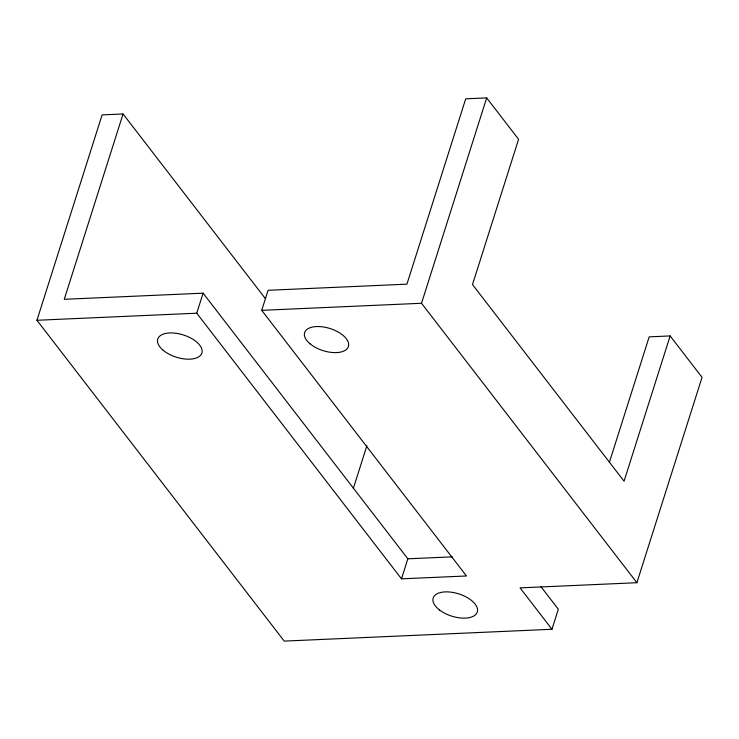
<?xml version="1.0" encoding="UTF-8"?>
<svg xmlns="http://www.w3.org/2000/svg" width="739" height="739" viewBox="0 0 739 739"><rect width="100%" height="100%" fill="white"/><g stroke="black" fill="none" stroke-linecap="round" stroke-linejoin="round"><path stroke-width="1.11" d="M540.985 586.738L558.324 609.232L551.968 629.268L284.229 641.101L36.95 320.273L102.102 114.896L123.053 113.963L265.366 298.611M123.053 113.963L64.265 299.304L203.105 293.171L407.845 558.804L452.305 556.846M609.389 462.318L649.184 336.864L670.144 335.931L624.058 481.2L472.498 284.561L518.584 139.292L486.678 97.899L465.718 98.823L406.921 284.164L268.081 290.298L261.726 310.334L466.466 575.977L401.489 578.84L196.75 313.207L203.105 293.171M353.297 488.544L366.858 445.774M670.144 335.931L702.05 377.333L636.898 582.711L421.526 303.267L486.678 97.899M401.489 578.84L407.845 558.804M36.95 320.273L196.75 313.207M261.726 310.334L421.526 303.267M636.898 582.711L520.062 587.874L551.968 629.268M439.557 609.989A23.131 11.667 17.6 0 0 476.849 613.047A23.131 11.667 17.6 0 0 449.34 591.985A23.131 11.667 17.6 0 0 439.557 609.989M310.029 343.792A22.955 11.584 17.6 0 0 347.589 348.161A22.955 11.584 17.6 0 0 321.945 326.777A22.955 11.584 17.6 0 0 310.029 343.792M162.654 349.833A23.131 11.667 17.6 0 0 200.768 355.071A23.131 11.667 17.6 0 0 176.03 333.271A23.131 11.667 17.6 0 0 162.654 349.833"/></g></svg>
